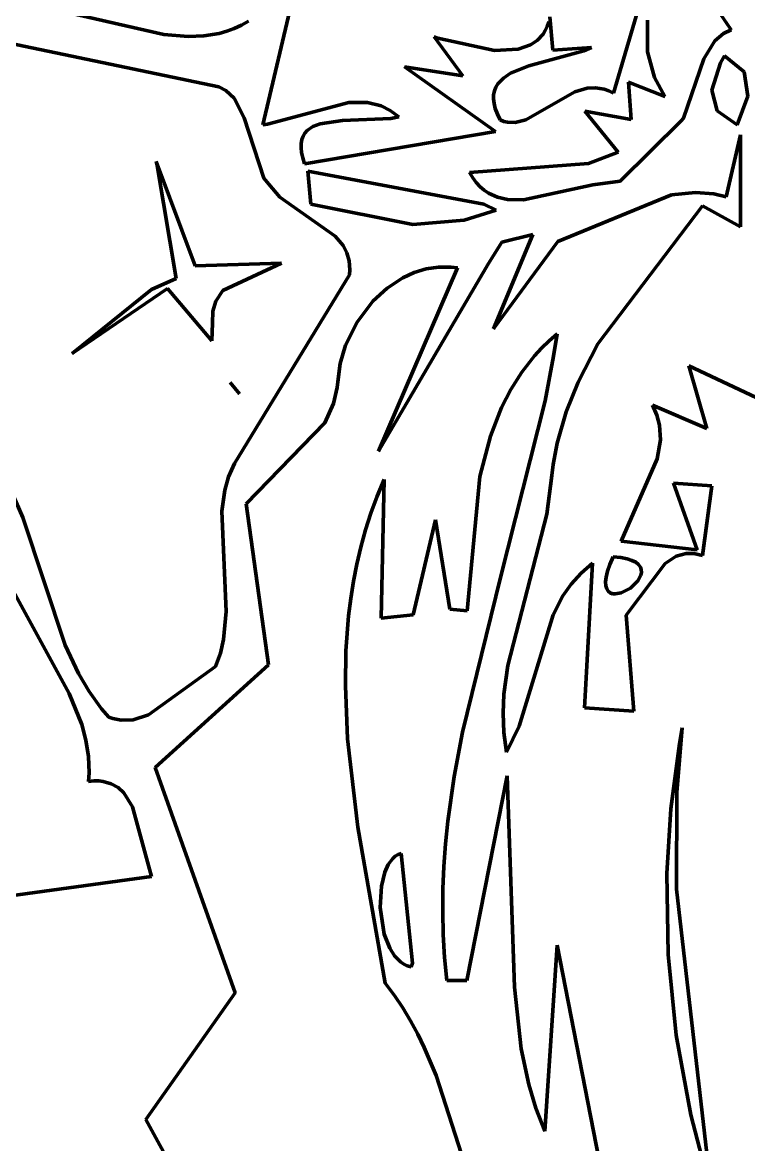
# Model space of a CAD drawing. Header units: millimetres. Extents: x 0 to 10.4, y 0 to 8.2.
# Drawn here: x 5.471 to 5.878, y 5.626 to 6.255 of the extents above; entities that cross this region are included whole.
import ezdxf

# ---------------------------------------------------------------- set-up
doc = ezdxf.new("R2010")
doc.units = ezdxf.units.MM
for name, color, linetype, lineweight in [('color#000000ff', 7, 'CONTINUOUS', 100), ('color#929292ff', 7, 'CONTINUOUS', 100), ('color#ffffffff', 7, 'CONTINUOUS', 100)]:
    doc.layers.add(name, color=color, linetype=linetype, lineweight=lineweight)

msp = doc.modelspace()

# ---------------------------------------------------------------- linework, layer by layer
at = {"layer": 'color#000000ff'}
for p, q in [((5.65213, 6.39398), (5.60578, 6.19757)), ((5.80245, 6.21537), (5.82843, 6.30346)), ((5.86847, 6.25088), (5.83955, 6.29364)), ((5.4904, 6.26183), (5.55029, 6.24829)), ((5.59375, 6.25347), (5.59777, 6.25575)), ((5.76536, 6.25274), (5.76621, 6.2553)), ((5.76683, 6.25814), (5.76845, 6.23947)), ((5.82154, 6.25635), (5.82157, 6.23853)), ((5.58105, 6.21895), (5.44271, 6.24776)), ((5.55029, 6.24829), (5.56382, 6.24712)), ((5.57265, 6.24745), (5.58127, 6.24887)), ((5.58127, 6.24887), (5.5855, 6.25005)), ((5.5855, 6.25005), (5.58966, 6.25158)), ((5.58966, 6.25158), (5.59375, 6.25347)), ((5.75978, 6.24496), (5.76297, 6.24837)), ((5.76297, 6.24837), (5.76427, 6.25043)), ((5.76427, 6.25043), (5.76536, 6.25274)), ((5.85929, 6.24479), (5.86425, 6.24877)), ((5.86425, 6.24877), (5.86847, 6.25088)), ((5.56382, 6.24712), (5.57265, 6.24745)), ((5.71805, 6.22508), (5.70189, 6.24698)), ((5.70189, 6.24698), (5.70398, 6.24625)), ((5.70398, 6.24625), (5.73576, 6.23927)), ((5.74905, 6.24006), (5.75591, 6.24242)), ((5.75591, 6.24242), (5.75978, 6.24496)), ((5.85312, 6.23459), (5.85929, 6.24479)), ((5.73576, 6.23927), (5.74905, 6.24006)), ((5.78586, 6.23912), (5.75495, 6.23066)), ((5.76845, 6.23947), (5.79011, 6.24105)), ((5.79011, 6.24105), (5.78586, 6.23912)), ((5.82157, 6.23853), (5.82547, 6.22416)), ((5.86471, 6.23637), (5.86254, 6.23241)), ((5.87578, 6.22727), (5.86471, 6.23637)), ((5.7363, 6.19385), (5.68534, 6.23004)), ((5.68534, 6.23004), (5.71805, 6.22508)), ((5.75495, 6.23066), (5.74476, 6.22649)), ((5.84183, 6.20141), (5.85312, 6.23459)), ((5.86254, 6.23241), (5.85765, 6.21698)), ((5.74072, 6.22379), (5.73765, 6.22056)), ((5.74476, 6.22649), (5.74072, 6.22379)), ((5.82547, 6.22416), (5.83127, 6.2135)), ((5.87781, 6.2137), (5.87578, 6.22727)), ((5.58502, 6.21681), (5.58105, 6.21895)), ((5.58963, 6.2126), (5.58502, 6.21681)), ((5.73574, 6.2167), (5.73528, 6.2145)), ((5.73654, 6.21871), (5.73574, 6.2167)), ((5.73765, 6.22056), (5.73654, 6.21871)), ((5.75341, 6.20032), (5.78086, 6.21613)), ((5.78086, 6.21613), (5.78772, 6.21813)), ((5.78772, 6.21813), (5.79246, 6.21838)), ((5.79246, 6.21838), (5.79737, 6.21753)), ((5.79737, 6.21753), (5.79988, 6.21662)), ((5.79988, 6.21662), (5.80245, 6.21537)), ((5.83127, 6.2135), (5.8109, 6.22158)), ((5.8109, 6.22158), (5.81242, 6.20059)), ((5.85765, 6.21698), (5.86077, 6.20539)), ((5.59531, 6.20147), (5.58963, 6.2126)), ((5.60838, 6.19789), (5.65403, 6.21015)), ((5.65403, 6.21015), (5.66454, 6.21019)), ((5.66454, 6.21019), (5.67219, 6.20822)), ((5.73528, 6.2145), (5.73519, 6.21211)), ((5.73519, 6.21211), (5.73549, 6.20952)), ((5.87189, 6.19765), (5.87781, 6.2137)), ((5.67219, 6.20822), (5.67716, 6.20573)), ((5.67716, 6.20573), (5.682, 6.20215)), ((5.73549, 6.20952), (5.7362, 6.20671)), ((5.7362, 6.20671), (5.73736, 6.20367)), ((5.73736, 6.20367), (5.73898, 6.2004)), ((5.81242, 6.20059), (5.78652, 6.20522)), ((5.78652, 6.20522), (5.80506, 6.18225)), ((5.86077, 6.20539), (5.87189, 6.19765)), ((5.60628, 6.16763), (5.59531, 6.20147)), ((5.60578, 6.19757), (5.60838, 6.19789)), ((5.63796, 6.19818), (5.63391, 6.1966)), ((5.65057, 6.19995), (5.63796, 6.19818)), ((5.67768, 6.20117), (5.65057, 6.19995)), ((5.682, 6.20215), (5.67768, 6.20117)), ((5.73898, 6.2004), (5.74106, 6.19955)), ((5.74106, 6.19955), (5.74314, 6.19902)), ((5.74314, 6.19902), (5.74726, 6.19882)), ((5.74726, 6.19882), (5.75341, 6.20032)), ((5.80617, 6.16607), (5.84056, 6.19977)), ((5.84056, 6.19977), (5.84183, 6.20141)), ((5.62843, 6.19124), (5.62773, 6.18935)), ((5.62942, 6.1929), (5.62843, 6.19124)), ((5.62925, 6.17571), (5.7363, 6.19385)), ((5.63068, 6.19434), (5.62942, 6.1929)), ((5.63391, 6.1966), (5.63068, 6.19434)), ((5.8738, 6.19196), (5.86568, 6.15723)), ((5.8737, 6.1405), (5.8738, 6.19196)), ((5.62734, 6.1872), (5.62727, 6.18478)), ((5.62727, 6.18478), (5.62755, 6.18207)), ((5.62773, 6.18935), (5.62734, 6.1872)), ((5.62755, 6.18207), (5.6282, 6.17905)), ((5.6282, 6.17905), (5.62925, 6.17571)), ((5.80506, 6.18225), (5.78841, 6.17601)), ((5.54642, 6.17475), (5.54586, 6.17697)), ((5.54586, 6.17697), (5.56775, 6.11846)), ((5.5572, 6.11149), (5.54642, 6.17475)), ((5.78841, 6.17601), (5.7217, 6.17091)), ((5.60908, 6.1643), (5.60628, 6.16763)), ((5.63099, 6.17167), (5.63279, 6.15308)), ((5.72986, 6.15314), (5.63099, 6.17167)), ((5.7217, 6.17091), (5.72353, 6.16785)), ((5.72353, 6.16785), (5.72551, 6.16518)), ((5.79101, 6.16395), (5.80617, 6.16607)), ((5.61526, 6.15697), (5.60908, 6.1643)), ((5.72551, 6.16518), (5.72763, 6.16289)), ((5.72763, 6.16289), (5.7299, 6.16095)), ((5.7299, 6.16095), (5.7323, 6.15933)), ((5.75202, 6.15552), (5.79101, 6.16395)), ((5.84846, 6.1597), (5.83505, 6.15827)), ((5.85872, 6.15887), (5.84846, 6.1597)), ((5.64631, 6.13518), (5.61526, 6.15697)), ((5.7323, 6.15933), (5.73746, 6.157)), ((5.73746, 6.157), (5.74303, 6.15575)), ((5.74303, 6.15575), (5.75202, 6.15552)), ((5.83505, 6.15827), (5.77127, 6.13217)), ((5.86568, 6.15723), (5.85872, 6.15887)), ((5.63279, 6.15308), (5.68999, 6.14169)), ((5.71874, 6.14409), (5.73664, 6.14976)), ((5.73664, 6.14976), (5.72986, 6.15314)), ((5.79379, 6.07478), (5.85243, 6.15214)), ((5.85243, 6.15214), (5.8737, 6.1405)), ((5.68999, 6.14169), (5.71874, 6.14409)), ((5.65081, 6.1299), (5.64631, 6.13518)), ((5.73524, 6.0832), (5.75721, 6.13613)), ((5.75721, 6.13613), (5.73981, 6.13181)), ((5.65295, 6.12587), (5.65081, 6.1299)), ((5.73981, 6.13181), (5.73244, 6.11984)), ((5.77127, 6.13217), (5.73524, 6.0832)), ((5.65425, 6.12134), (5.65295, 6.12587)), ((5.56775, 6.11846), (5.61634, 6.11999)), ((5.61634, 6.11999), (5.58343, 6.1047)), ((5.65459, 6.11624), (5.65425, 6.12134)), ((5.65435, 6.11344), (5.65459, 6.11624)), ((5.73244, 6.11984), (5.67075, 6.01468)), ((5.67075, 6.01468), (5.71503, 6.11737)), ((5.6974, 6.11685), (5.69073, 6.11482)), ((5.70432, 6.11788), (5.6974, 6.11685)), ((5.71142, 6.11783), (5.70432, 6.11788)), ((5.71503, 6.11737), (5.71142, 6.11783)), ((5.54335, 6.10523), (5.5572, 6.11149)), ((5.58985, 6.00775), (5.65435, 6.11344)), ((5.68436, 6.1119), (5.67545, 6.10603)), ((5.69073, 6.11482), (5.68436, 6.1119)), ((5.55237, 6.10589), (5.49872, 6.06942)), ((5.49872, 6.06942), (5.54335, 6.10523)), ((5.57722, 6.07654), (5.55237, 6.10589)), ((5.58343, 6.1047), (5.57939, 6.09868)), ((5.67545, 6.10603), (5.66749, 6.09866)), ((5.57939, 6.09868), (5.57774, 6.09308)), ((5.66749, 6.09866), (5.65864, 6.08703)), ((5.57774, 6.09308), (5.57752, 6.0864)), ((5.57752, 6.0864), (5.57722, 6.07654)), ((5.65864, 6.08703), (5.65217, 6.07401)), ((5.65217, 6.07401), (5.64913, 6.06378)), ((5.78265, 6.05341), (5.79379, 6.07478)), ((5.64913, 6.06378), (5.64782, 6.05349)), ((5.88257, 6.04466), (5.84471, 6.06249)), ((5.84471, 6.06249), (5.85481, 6.0274)), ((5.64782, 6.05349), (5.6475, 6.0503)), ((5.77596, 6.03665), (5.78265, 6.05341)), ((5.6475, 6.0503), (5.64544, 6.04134)), ((5.64544, 6.04134), (5.64049, 6.0306)), ((5.85481, 6.0274), (5.82436, 6.0405)), ((5.82436, 6.0405), (5.82689, 6.03479)), ((5.77097, 6.01919), (5.77596, 6.03665)), ((5.82689, 6.03479), (5.82837, 6.02919)), ((5.64049, 6.0306), (5.59651, 5.98502)), ((5.82837, 6.02919), (5.82887, 6.02099)), ((5.76871, 6.00714), (5.77097, 6.01919)), ((5.82887, 6.02099), (5.82697, 6.01035)), ((5.82697, 6.01035), (5.80685, 5.96413)), ((5.58661, 6.0003), (5.58985, 6.00775)), ((5.76793, 6.00098), (5.76871, 6.00714)), ((5.58442, 5.99268), (5.58661, 6.0003)), ((5.76508, 5.97935), (5.76793, 6.00098)), ((5.84953, 5.95922), (5.83623, 5.9966)), ((5.83623, 5.9966), (5.8576, 5.99528)), ((5.46423, 5.9933), (5.47116, 5.97748)), ((5.58275, 5.98097), (5.58442, 5.99268)), ((5.8576, 5.99528), (5.85243, 5.9562)), ((5.59651, 5.98502), (5.60891, 5.8948)), ((5.47116, 5.97748), (5.49496, 5.90587)), ((5.58513, 5.92472), (5.58275, 5.98097)), ((5.74319, 5.89443), (5.76508, 5.97935)), ((5.80685, 5.96413), (5.84953, 5.95922)), ((5.80242, 5.95547), (5.80054, 5.95108)), ((5.80663, 5.95503), (5.80242, 5.95547)), ((5.8101, 5.95433), (5.80663, 5.95503)), ((5.81288, 5.95342), (5.8101, 5.95433)), ((5.81503, 5.95231), (5.81288, 5.95342)), ((5.81658, 5.95105), (5.81503, 5.95231)), ((5.83771, 5.95583), (5.8315, 5.95173)), ((5.84332, 5.95722), (5.83771, 5.95583)), ((5.84762, 5.95717), (5.84332, 5.95722)), ((5.85243, 5.9562), (5.84762, 5.95717)), ((5.78429, 5.94617), (5.77879, 5.94004)), ((5.79081, 5.95178), (5.78429, 5.94617)), ((5.78758, 5.89429), (5.79081, 5.95178)), ((5.79923, 5.94728), (5.79843, 5.94404)), ((5.80054, 5.95108), (5.79923, 5.94728)), ((5.8315, 5.95173), (5.8097, 5.92272)), ((5.81759, 5.94967), (5.81658, 5.95105)), ((5.81811, 5.94819), (5.81759, 5.94967)), ((5.81786, 5.94508), (5.81818, 5.94665)), ((5.81818, 5.94665), (5.81811, 5.94819)), ((5.49709, 5.87878), (5.46238, 5.94253)), ((5.77879, 5.94004), (5.77417, 5.93346)), ((5.79843, 5.94404), (5.79811, 5.94134)), ((5.79811, 5.94134), (5.79822, 5.93914)), ((5.81198, 5.93786), (5.81621, 5.94197)), ((5.81621, 5.94197), (5.81786, 5.94508)), ((5.77417, 5.93346), (5.76863, 5.92287)), ((5.79822, 5.93914), (5.7987, 5.93741)), ((5.7987, 5.93741), (5.79951, 5.93612)), ((5.79951, 5.93612), (5.8006, 5.93524)), ((5.8006, 5.93524), (5.80191, 5.93473)), ((5.80191, 5.93473), (5.80342, 5.93458)), ((5.80342, 5.93458), (5.80678, 5.93517)), ((5.80678, 5.93517), (5.81198, 5.93786)), ((5.58379, 5.90903), (5.58513, 5.92472)), ((5.76863, 5.92287), (5.74957, 5.86053)), ((5.8097, 5.92272), (5.81388, 5.86891)), ((5.58197, 5.90139), (5.58379, 5.90903)), ((5.49496, 5.90587), (5.50234, 5.89004)), ((5.57917, 5.89392), (5.58197, 5.90139)), ((5.50234, 5.89004), (5.50831, 5.87991)), ((5.54173, 5.86685), (5.57917, 5.89392)), ((5.60891, 5.8948), (5.54539, 5.8372)), ((5.74104, 5.87841), (5.74319, 5.89443)), ((5.78625, 5.87081), (5.78758, 5.89429)), ((5.50416, 5.86145), (5.49709, 5.87878)), ((5.50831, 5.87991), (5.51533, 5.87019)), ((5.74056, 5.86765), (5.74104, 5.87841)), ((5.51533, 5.87019), (5.51929, 5.86552)), ((5.81388, 5.86891), (5.78625, 5.87081)), ((5.51929, 5.86552), (5.52166, 5.86472)), ((5.52166, 5.86472), (5.5263, 5.86382)), ((5.5263, 5.86382), (5.53306, 5.86408)), ((5.53306, 5.86408), (5.54173, 5.86685)), ((5.74102, 5.85681), (5.74056, 5.86765)), ((5.50656, 5.85257), (5.50416, 5.86145)), ((5.74957, 5.86053), (5.74254, 5.84588)), ((5.84113, 5.8595), (5.8381, 5.82325)), ((5.83951, 5.85045), (5.84113, 5.8595)), ((5.50799, 5.84351), (5.50656, 5.85257)), ((5.74254, 5.84588), (5.74102, 5.85681)), ((5.83468, 5.81418), (5.83951, 5.85045)), ((5.50831, 5.83422), (5.50799, 5.84351)), ((5.508, 5.82949), (5.50831, 5.83422)), ((5.54539, 5.8372), (5.59021, 5.71096)), ((5.51096, 5.82977), (5.508, 5.82949)), ((5.5137, 5.82976), (5.51096, 5.82977)), ((5.51624, 5.82948), (5.5137, 5.82976)), ((5.52075, 5.82817), (5.51624, 5.82948)), ((5.52457, 5.82596), (5.52075, 5.82817)), ((5.52778, 5.82297), (5.52457, 5.82596)), ((5.53267, 5.81512), (5.52778, 5.82297)), ((5.8381, 5.82325), (5.83795, 5.76901)), ((5.54335, 5.77622), (5.53267, 5.81512)), ((5.83242, 5.77783), (5.83468, 5.81418)), ((5.6801, 5.78751), (5.68168, 5.78847)), ((5.68168, 5.78847), (5.6834, 5.78909)), ((5.6834, 5.78909), (5.68969, 5.72758)), ((5.67419, 5.77853), (5.67615, 5.78286)), ((5.67615, 5.78286), (5.67865, 5.78624)), ((5.67865, 5.78624), (5.6801, 5.78751)), ((5.43187, 5.76095), (5.54335, 5.77622)), ((5.67228, 5.7707), (5.67419, 5.77853)), ((5.83313, 5.73245), (5.83242, 5.77783)), ((5.67163, 5.7588), (5.67228, 5.7707)), ((5.83795, 5.76901), (5.85754, 5.59824)), ((5.67392, 5.74384), (5.67163, 5.7588)), ((5.67696, 5.73602), (5.67392, 5.74384)), ((5.67969, 5.7317), (5.67696, 5.73602)), ((5.68298, 5.72833), (5.67969, 5.7317)), ((5.83763, 5.68727), (5.83313, 5.73245)), ((5.68483, 5.72706), (5.68298, 5.72833)), ((5.68683, 5.72611), (5.68483, 5.72706)), ((5.68897, 5.7255), (5.68683, 5.72611)), ((5.68969, 5.72758), (5.68897, 5.7255)), ((5.59021, 5.71096), (5.5402, 5.63993)), ((5.84582, 5.64248), (5.83763, 5.68727)), ((5.5402, 5.63993), (5.57291, 5.57969)), ((5.85754, 5.59824), (5.84582, 5.64248))]:
    msp.add_line(p, q, dxfattribs=at)
at = {"layer": 'color#929292ff'}
for p, q in [((5.76634, 6.07647), (5.77086, 6.08041)), ((5.77086, 6.08041), (5.76885, 6.06785)), ((5.75817, 6.06803), (5.76212, 6.07234)), ((5.76212, 6.07234), (5.76634, 6.07647)), ((5.75106, 6.05895), (5.75817, 6.06803)), ((5.76885, 6.06785), (5.76409, 6.04285)), ((5.74494, 6.04928), (5.75106, 6.05895)), ((5.58739, 6.0532), (5.59266, 6.04687)), ((5.59266, 6.04687), (5.58739, 6.0532)), ((5.73973, 6.03909), (5.74494, 6.04928)), ((5.76409, 6.04285), (5.7391, 5.94377)), ((5.73345, 6.02302), (5.73973, 6.03909)), ((5.72753, 6.00047), (5.73345, 6.02302)), ((5.66991, 5.98932), (5.67382, 5.99866)), ((5.67382, 5.99866), (5.67211, 5.921)), ((5.72044, 5.9251), (5.72753, 6.00047)), ((5.66645, 5.97991), (5.66991, 5.98932)), ((5.6634, 5.97043), (5.66645, 5.97991)), ((5.69011, 5.92282), (5.70259, 5.97622)), ((5.70259, 5.97622), (5.71077, 5.92601)), ((5.66076, 5.96089), (5.6634, 5.97043)), ((5.65851, 5.9513), (5.66076, 5.96089)), ((5.65662, 5.94166), (5.65851, 5.9513)), ((5.65509, 5.93197), (5.65662, 5.94166)), ((5.7391, 5.94377), (5.71773, 5.85713)), ((5.65389, 5.92224), (5.65509, 5.93197)), ((5.65242, 5.90267), (5.65389, 5.92224)), ((5.67211, 5.921), (5.69011, 5.92282)), ((5.71077, 5.92601), (5.72044, 5.9251)), ((5.65207, 5.88299), (5.65242, 5.90267)), ((5.65334, 5.85334), (5.65207, 5.88299)), ((5.65907, 5.80387), (5.65334, 5.85334)), ((5.71773, 5.85713), (5.71313, 5.83219)), ((5.72026, 5.71791), (5.74293, 5.8326)), ((5.74293, 5.8326), (5.74698, 5.71402)), ((5.71313, 5.83219), (5.70961, 5.80711)), ((5.6744, 5.7163), (5.65907, 5.80387)), ((5.70961, 5.80711), (5.70832, 5.7945)), ((5.68168, 5.78847), (5.6801, 5.78751)), ((5.6834, 5.78909), (5.68168, 5.78847)), ((5.68969, 5.72758), (5.6834, 5.78909)), ((5.70832, 5.7945), (5.70739, 5.78185)), ((5.67615, 5.78286), (5.67419, 5.77853)), ((5.67865, 5.78624), (5.67615, 5.78286)), ((5.6801, 5.78751), (5.67865, 5.78624)), ((5.67419, 5.77853), (5.67228, 5.7707)), ((5.70739, 5.78185), (5.70684, 5.76915)), ((5.67228, 5.7707), (5.67163, 5.7588)), ((5.70684, 5.76915), (5.7067, 5.75639)), ((5.67163, 5.7588), (5.67392, 5.74384)), ((5.7067, 5.75639), (5.70699, 5.74358)), ((5.67392, 5.74384), (5.67696, 5.73602)), ((5.70699, 5.74358), (5.70776, 5.7307)), ((5.67696, 5.73602), (5.67969, 5.7317)), ((5.67969, 5.7317), (5.68298, 5.72833)), ((5.76402, 5.63332), (5.77098, 5.73762)), ((5.77098, 5.73762), (5.81477, 5.51346)), ((5.68298, 5.72833), (5.68483, 5.72706)), ((5.68483, 5.72706), (5.68683, 5.72611)), ((5.68683, 5.72611), (5.68897, 5.7255)), ((5.68897, 5.7255), (5.68969, 5.72758)), ((5.70776, 5.7307), (5.70901, 5.71775)), ((5.67957, 5.70951), (5.6744, 5.7163)), ((5.70901, 5.71775), (5.72026, 5.71791)), ((5.74698, 5.71402), (5.75067, 5.67961)), ((5.68432, 5.70248), (5.67957, 5.70951)), ((5.68868, 5.69524), (5.68432, 5.70248)), ((5.69269, 5.6878), (5.68868, 5.69524)), ((5.69638, 5.68018), (5.69269, 5.6878)), ((5.70298, 5.66451), (5.69638, 5.68018)), ((5.75067, 5.67961), (5.75497, 5.65945)), ((5.72673, 5.5909), (5.70298, 5.66451)), ((5.75497, 5.65945), (5.75897, 5.64626)), ((5.75897, 5.64626), (5.76402, 5.63332))]:
    msp.add_line(p, q, dxfattribs=at)
at = {"layer": 'color#ffffffff'}
for p, q in [((5.60578, 6.19757), (5.65213, 6.39398)), ((5.82843, 6.30346), (5.80245, 6.21537)), ((5.83955, 6.29364), (5.86847, 6.25088)), ((5.55029, 6.24829), (5.4904, 6.26183)), ((5.59777, 6.25575), (5.59375, 6.25347)), ((5.76621, 6.2553), (5.76536, 6.25274)), ((5.76845, 6.23947), (5.76683, 6.25814)), ((5.82157, 6.23853), (5.82154, 6.25635)), ((5.44271, 6.24776), (5.58105, 6.21895)), ((5.56382, 6.24712), (5.55029, 6.24829)), ((5.58127, 6.24887), (5.57265, 6.24745)), ((5.5855, 6.25005), (5.58127, 6.24887)), ((5.58966, 6.25158), (5.5855, 6.25005)), ((5.59375, 6.25347), (5.58966, 6.25158)), ((5.76297, 6.24837), (5.75978, 6.24496)), ((5.76427, 6.25043), (5.76297, 6.24837)), ((5.76536, 6.25274), (5.76427, 6.25043)), ((5.86425, 6.24877), (5.85929, 6.24479)), ((5.86847, 6.25088), (5.86425, 6.24877)), ((5.57265, 6.24745), (5.56382, 6.24712)), ((5.70398, 6.24625), (5.70189, 6.24698)), ((5.70189, 6.24698), (5.71805, 6.22508)), ((5.73576, 6.23927), (5.70398, 6.24625)), ((5.75591, 6.24242), (5.74905, 6.24006)), ((5.75978, 6.24496), (5.75591, 6.24242)), ((5.85929, 6.24479), (5.85312, 6.23459)), ((5.74905, 6.24006), (5.73576, 6.23927)), ((5.75495, 6.23066), (5.78586, 6.23912)), ((5.79011, 6.24105), (5.76845, 6.23947)), ((5.78586, 6.23912), (5.79011, 6.24105)), ((5.82547, 6.22416), (5.82157, 6.23853)), ((5.86254, 6.23241), (5.86471, 6.23637)), ((5.86471, 6.23637), (5.87578, 6.22727)), ((5.71805, 6.22508), (5.68534, 6.23004)), ((5.68534, 6.23004), (5.7363, 6.19385)), ((5.74476, 6.22649), (5.75495, 6.23066)), ((5.85312, 6.23459), (5.84183, 6.20141)), ((5.85765, 6.21698), (5.86254, 6.23241)), ((5.73765, 6.22056), (5.74072, 6.22379)), ((5.74072, 6.22379), (5.74476, 6.22649)), ((5.83127, 6.2135), (5.82547, 6.22416)), ((5.87578, 6.22727), (5.87781, 6.2137)), ((5.58105, 6.21895), (5.58502, 6.21681)), ((5.58502, 6.21681), (5.58963, 6.2126)), ((5.73528, 6.2145), (5.73574, 6.2167)), ((5.73574, 6.2167), (5.73654, 6.21871)), ((5.73654, 6.21871), (5.73765, 6.22056)), ((5.78086, 6.21613), (5.75341, 6.20032)), ((5.78772, 6.21813), (5.78086, 6.21613)), ((5.79246, 6.21838), (5.78772, 6.21813)), ((5.79737, 6.21753), (5.79246, 6.21838)), ((5.79988, 6.21662), (5.79737, 6.21753)), ((5.80245, 6.21537), (5.79988, 6.21662)), ((5.81242, 6.20059), (5.8109, 6.22158)), ((5.8109, 6.22158), (5.83127, 6.2135)), ((5.86077, 6.20539), (5.85765, 6.21698)), ((5.58963, 6.2126), (5.59531, 6.20147)), ((5.65403, 6.21015), (5.60838, 6.19789)), ((5.66454, 6.21019), (5.65403, 6.21015)), ((5.67219, 6.20822), (5.66454, 6.21019)), ((5.73519, 6.21211), (5.73528, 6.2145)), ((5.73549, 6.20952), (5.73519, 6.21211)), ((5.87781, 6.2137), (5.87189, 6.19765)), ((5.67716, 6.20573), (5.67219, 6.20822)), ((5.682, 6.20215), (5.67716, 6.20573)), ((5.7362, 6.20671), (5.73549, 6.20952)), ((5.73736, 6.20367), (5.7362, 6.20671)), ((5.73898, 6.2004), (5.73736, 6.20367)), ((5.80506, 6.18225), (5.78652, 6.20522)), ((5.78652, 6.20522), (5.81242, 6.20059)), ((5.87189, 6.19765), (5.86077, 6.20539)), ((5.59531, 6.20147), (5.60628, 6.16763)), ((5.60838, 6.19789), (5.60578, 6.19757)), ((5.63391, 6.1966), (5.63796, 6.19818)), ((5.63796, 6.19818), (5.65057, 6.19995)), ((5.65057, 6.19995), (5.67768, 6.20117)), ((5.67768, 6.20117), (5.682, 6.20215)), ((5.74106, 6.19955), (5.73898, 6.2004)), ((5.74314, 6.19902), (5.74106, 6.19955)), ((5.74726, 6.19882), (5.74314, 6.19902)), ((5.75341, 6.20032), (5.74726, 6.19882)), ((5.84056, 6.19977), (5.80617, 6.16607)), ((5.84183, 6.20141), (5.84056, 6.19977)), ((5.62773, 6.18935), (5.62843, 6.19124)), ((5.62843, 6.19124), (5.62942, 6.1929)), ((5.7363, 6.19385), (5.62925, 6.17571)), ((5.62942, 6.1929), (5.63068, 6.19434)), ((5.63068, 6.19434), (5.63391, 6.1966)), ((5.86568, 6.15723), (5.8738, 6.19196)), ((5.8738, 6.19196), (5.8737, 6.1405)), ((5.62727, 6.18478), (5.62734, 6.1872)), ((5.62755, 6.18207), (5.62727, 6.18478)), ((5.62734, 6.1872), (5.62773, 6.18935)), ((5.6282, 6.17905), (5.62755, 6.18207)), ((5.62925, 6.17571), (5.6282, 6.17905)), ((5.78841, 6.17601), (5.80506, 6.18225)), ((5.56775, 6.11846), (5.54586, 6.17697)), ((5.54586, 6.17697), (5.54642, 6.17475)), ((5.54642, 6.17475), (5.5572, 6.11149)), ((5.7217, 6.17091), (5.78841, 6.17601)), ((5.60628, 6.16763), (5.60908, 6.1643)), ((5.63099, 6.17167), (5.72986, 6.15314)), ((5.63279, 6.15308), (5.63099, 6.17167)), ((5.72353, 6.16785), (5.7217, 6.17091)), ((5.72551, 6.16518), (5.72353, 6.16785)), ((5.80617, 6.16607), (5.79101, 6.16395)), ((5.60908, 6.1643), (5.61526, 6.15697)), ((5.72763, 6.16289), (5.72551, 6.16518)), ((5.7299, 6.16095), (5.72763, 6.16289)), ((5.7323, 6.15933), (5.7299, 6.16095)), ((5.79101, 6.16395), (5.75202, 6.15552)), ((5.83505, 6.15827), (5.84846, 6.1597)), ((5.84846, 6.1597), (5.85872, 6.15887)), ((5.61526, 6.15697), (5.64631, 6.13518)), ((5.73746, 6.157), (5.7323, 6.15933)), ((5.74303, 6.15575), (5.73746, 6.157)), ((5.75202, 6.15552), (5.74303, 6.15575)), ((5.77127, 6.13217), (5.83505, 6.15827)), ((5.85872, 6.15887), (5.86568, 6.15723)), ((5.68999, 6.14169), (5.63279, 6.15308)), ((5.73664, 6.14976), (5.71874, 6.14409)), ((5.72986, 6.15314), (5.73664, 6.14976)), ((5.85243, 6.15214), (5.79379, 6.07478)), ((5.8737, 6.1405), (5.85243, 6.15214)), ((5.71874, 6.14409), (5.68999, 6.14169)), ((5.64631, 6.13518), (5.65081, 6.1299)), ((5.75721, 6.13613), (5.73524, 6.0832)), ((5.73981, 6.13181), (5.75721, 6.13613)), ((5.65081, 6.1299), (5.65295, 6.12587)), ((5.73244, 6.11984), (5.73981, 6.13181)), ((5.73524, 6.0832), (5.77127, 6.13217)), ((5.65295, 6.12587), (5.65425, 6.12134)), ((5.61634, 6.11999), (5.56775, 6.11846)), ((5.58343, 6.1047), (5.61634, 6.11999)), ((5.65425, 6.12134), (5.65459, 6.11624)), ((5.65459, 6.11624), (5.65435, 6.11344)), ((5.67075, 6.01468), (5.73244, 6.11984)), ((5.71503, 6.11737), (5.67075, 6.01468)), ((5.69073, 6.11482), (5.6974, 6.11685)), ((5.6974, 6.11685), (5.70432, 6.11788)), ((5.70432, 6.11788), (5.71142, 6.11783)), ((5.71142, 6.11783), (5.71503, 6.11737)), ((5.5572, 6.11149), (5.54335, 6.10523)), ((5.65435, 6.11344), (5.58985, 6.00775)), ((5.67545, 6.10603), (5.68436, 6.1119)), ((5.68436, 6.1119), (5.69073, 6.11482)), ((5.49872, 6.06942), (5.55237, 6.10589)), ((5.54335, 6.10523), (5.49872, 6.06942)), ((5.55237, 6.10589), (5.57722, 6.07654)), ((5.57939, 6.09868), (5.58343, 6.1047)), ((5.66749, 6.09866), (5.67545, 6.10603)), ((5.57774, 6.09308), (5.57939, 6.09868)), ((5.65864, 6.08703), (5.66749, 6.09866)), ((5.57752, 6.0864), (5.57774, 6.09308)), ((5.57722, 6.07654), (5.57752, 6.0864)), ((5.65217, 6.07401), (5.65864, 6.08703)), ((5.77086, 6.08041), (5.76634, 6.07647)), ((5.76885, 6.06785), (5.77086, 6.08041)), ((5.64913, 6.06378), (5.65217, 6.07401)), ((5.76212, 6.07234), (5.75817, 6.06803)), ((5.76634, 6.07647), (5.76212, 6.07234)), ((5.79379, 6.07478), (5.78265, 6.05341)), ((5.75817, 6.06803), (5.75106, 6.05895)), ((5.76409, 6.04285), (5.76885, 6.06785)), ((5.64782, 6.05349), (5.64913, 6.06378)), ((5.75106, 6.05895), (5.74494, 6.04928)), ((5.85481, 6.0274), (5.84471, 6.06249)), ((5.84471, 6.06249), (5.88257, 6.04466)), ((5.58739, 6.0532), (5.59266, 6.04687)), ((5.59266, 6.04687), (5.58739, 6.0532)), ((5.6475, 6.0503), (5.64782, 6.05349)), ((5.78265, 6.05341), (5.77596, 6.03665)), ((5.64544, 6.04134), (5.6475, 6.0503)), ((5.74494, 6.04928), (5.73973, 6.03909)), ((5.64049, 6.0306), (5.64544, 6.04134)), ((5.7391, 5.94377), (5.76409, 6.04285)), ((5.82689, 6.03479), (5.82436, 6.0405)), ((5.82436, 6.0405), (5.85481, 6.0274)), ((5.73973, 6.03909), (5.73345, 6.02302)), ((5.77596, 6.03665), (5.77097, 6.01919)), ((5.82837, 6.02919), (5.82689, 6.03479)), ((5.59651, 5.98502), (5.64049, 6.0306)), ((5.82887, 6.02099), (5.82837, 6.02919)), ((5.73345, 6.02302), (5.72753, 6.00047)), ((5.77097, 6.01919), (5.76871, 6.00714)), ((5.82697, 6.01035), (5.82887, 6.02099)), ((5.80685, 5.96413), (5.82697, 6.01035)), ((5.58985, 6.00775), (5.58661, 6.0003)), ((5.76871, 6.00714), (5.76793, 6.00098)), ((5.58661, 6.0003), (5.58442, 5.99268)), ((5.67382, 5.99866), (5.66991, 5.98932)), ((5.67211, 5.921), (5.67382, 5.99866)), ((5.72753, 6.00047), (5.72044, 5.9251)), ((5.76793, 6.00098), (5.76508, 5.97935)), ((5.8576, 5.99528), (5.83623, 5.9966)), ((5.83623, 5.9966), (5.84953, 5.95922)), ((5.47116, 5.97748), (5.46423, 5.9933)), ((5.58442, 5.99268), (5.58275, 5.98097)), ((5.85243, 5.9562), (5.8576, 5.99528)), ((5.60891, 5.8948), (5.59651, 5.98502)), ((5.66991, 5.98932), (5.66645, 5.97991)), ((5.49496, 5.90587), (5.47116, 5.97748)), ((5.58275, 5.98097), (5.58513, 5.92472)), ((5.66645, 5.97991), (5.6634, 5.97043)), ((5.76508, 5.97935), (5.74319, 5.89443)), ((5.70259, 5.97622), (5.69011, 5.92282)), ((5.71077, 5.92601), (5.70259, 5.97622)), ((5.6634, 5.97043), (5.66076, 5.96089)), ((5.66076, 5.96089), (5.65851, 5.9513)), ((5.84953, 5.95922), (5.80685, 5.96413)), ((5.80054, 5.95108), (5.80242, 5.95547)), ((5.80242, 5.95547), (5.80663, 5.95503)), ((5.80663, 5.95503), (5.8101, 5.95433)), ((5.8101, 5.95433), (5.81288, 5.95342)), ((5.81288, 5.95342), (5.81503, 5.95231)), ((5.81503, 5.95231), (5.81658, 5.95105)), ((5.8315, 5.95173), (5.83771, 5.95583)), ((5.83771, 5.95583), (5.84332, 5.95722)), ((5.84332, 5.95722), (5.84762, 5.95717)), ((5.84762, 5.95717), (5.85243, 5.9562)), ((5.65851, 5.9513), (5.65662, 5.94166)), ((5.77879, 5.94004), (5.78429, 5.94617)), ((5.78429, 5.94617), (5.79081, 5.95178)), ((5.79081, 5.95178), (5.78758, 5.89429)), ((5.79843, 5.94404), (5.79923, 5.94728)), ((5.79923, 5.94728), (5.80054, 5.95108)), ((5.8097, 5.92272), (5.8315, 5.95173)), ((5.81658, 5.95105), (5.81759, 5.94967)), ((5.81759, 5.94967), (5.81811, 5.94819)), ((5.81818, 5.94665), (5.81786, 5.94508)), ((5.81811, 5.94819), (5.81818, 5.94665)), ((5.46238, 5.94253), (5.49709, 5.87878)), ((5.65662, 5.94166), (5.65509, 5.93197)), ((5.71773, 5.85713), (5.7391, 5.94377)), ((5.77417, 5.93346), (5.77879, 5.94004)), ((5.79811, 5.94134), (5.79843, 5.94404)), ((5.79822, 5.93914), (5.79811, 5.94134)), ((5.81621, 5.94197), (5.81198, 5.93786)), ((5.81786, 5.94508), (5.81621, 5.94197)), ((5.76863, 5.92287), (5.77417, 5.93346)), ((5.7987, 5.93741), (5.79822, 5.93914)), ((5.79951, 5.93612), (5.7987, 5.93741)), ((5.8006, 5.93524), (5.79951, 5.93612)), ((5.80191, 5.93473), (5.8006, 5.93524)), ((5.80342, 5.93458), (5.80191, 5.93473)), ((5.80678, 5.93517), (5.80342, 5.93458)), ((5.81198, 5.93786), (5.80678, 5.93517)), ((5.65509, 5.93197), (5.65389, 5.92224)), ((5.58513, 5.92472), (5.58379, 5.90903)), ((5.65389, 5.92224), (5.65242, 5.90267)), ((5.69011, 5.92282), (5.67211, 5.921)), ((5.72044, 5.9251), (5.71077, 5.92601)), ((5.74957, 5.86053), (5.76863, 5.92287)), ((5.81388, 5.86891), (5.8097, 5.92272)), ((5.58379, 5.90903), (5.58197, 5.90139)), ((5.50234, 5.89004), (5.49496, 5.90587)), ((5.65242, 5.90267), (5.65207, 5.88299)), ((5.58197, 5.90139), (5.57917, 5.89392)), ((5.50831, 5.87991), (5.50234, 5.89004)), ((5.57917, 5.89392), (5.54173, 5.86685)), ((5.54539, 5.8372), (5.60891, 5.8948)), ((5.74319, 5.89443), (5.74104, 5.87841)), ((5.78758, 5.89429), (5.78625, 5.87081)), ((5.65207, 5.88299), (5.65334, 5.85334)), ((5.49709, 5.87878), (5.50416, 5.86145)), ((5.51533, 5.87019), (5.50831, 5.87991)), ((5.74104, 5.87841), (5.74056, 5.86765)), ((5.51929, 5.86552), (5.51533, 5.87019)), ((5.78625, 5.87081), (5.81388, 5.86891)), ((5.52166, 5.86472), (5.51929, 5.86552)), ((5.5263, 5.86382), (5.52166, 5.86472)), ((5.53306, 5.86408), (5.5263, 5.86382)), ((5.54173, 5.86685), (5.53306, 5.86408)), ((5.74056, 5.86765), (5.74102, 5.85681)), ((5.50416, 5.86145), (5.50656, 5.85257)), ((5.74254, 5.84588), (5.74957, 5.86053)), ((5.8381, 5.82325), (5.84113, 5.8595)), ((5.84113, 5.8595), (5.83951, 5.85045)), ((5.50656, 5.85257), (5.50799, 5.84351)), ((5.65334, 5.85334), (5.65907, 5.80387)), ((5.71313, 5.83219), (5.71773, 5.85713)), ((5.74102, 5.85681), (5.74254, 5.84588)), ((5.83951, 5.85045), (5.83468, 5.81418)), ((5.50799, 5.84351), (5.50831, 5.83422)), ((5.50831, 5.83422), (5.508, 5.82949)), ((5.59021, 5.71096), (5.54539, 5.8372)), ((5.74293, 5.8326), (5.72026, 5.71791)), ((5.74698, 5.71402), (5.74293, 5.8326)), ((5.508, 5.82949), (5.51096, 5.82977)), ((5.51096, 5.82977), (5.5137, 5.82976)), ((5.5137, 5.82976), (5.51624, 5.82948)), ((5.51624, 5.82948), (5.52075, 5.82817)), ((5.52075, 5.82817), (5.52457, 5.82596)), ((5.70961, 5.80711), (5.71313, 5.83219)), ((5.52457, 5.82596), (5.52778, 5.82297)), ((5.52778, 5.82297), (5.53267, 5.81512)), ((5.83795, 5.76901), (5.8381, 5.82325)), ((5.53267, 5.81512), (5.54335, 5.77622)), ((5.83468, 5.81418), (5.83242, 5.77783)), ((5.65907, 5.80387), (5.6744, 5.7163)), ((5.70832, 5.7945), (5.70961, 5.80711)), ((5.70739, 5.78185), (5.70832, 5.7945)), ((5.54335, 5.77622), (5.43187, 5.76095)), ((5.70684, 5.76915), (5.70739, 5.78185)), ((5.83242, 5.77783), (5.83313, 5.73245)), ((5.7067, 5.75639), (5.70684, 5.76915)), ((5.85754, 5.59824), (5.83795, 5.76901)), ((5.70699, 5.74358), (5.7067, 5.75639)), ((5.70776, 5.7307), (5.70699, 5.74358)), ((5.77098, 5.73762), (5.76402, 5.63332)), ((5.81477, 5.51346), (5.77098, 5.73762)), ((5.83313, 5.73245), (5.83763, 5.68727)), ((5.70901, 5.71775), (5.70776, 5.7307)), ((5.6744, 5.7163), (5.67957, 5.70951)), ((5.72026, 5.71791), (5.70901, 5.71775)), ((5.75067, 5.67961), (5.74698, 5.71402)), ((5.5402, 5.63993), (5.59021, 5.71096)), ((5.67957, 5.70951), (5.68432, 5.70248)), ((5.68432, 5.70248), (5.68868, 5.69524)), ((5.68868, 5.69524), (5.69269, 5.6878)), ((5.69269, 5.6878), (5.69638, 5.68018)), ((5.83763, 5.68727), (5.84582, 5.64248)), ((5.69638, 5.68018), (5.70298, 5.66451)), ((5.75497, 5.65945), (5.75067, 5.67961)), ((5.70298, 5.66451), (5.72673, 5.5909)), ((5.75897, 5.64626), (5.75497, 5.65945)), ((5.76402, 5.63332), (5.75897, 5.64626)), ((5.57291, 5.57969), (5.5402, 5.63993)), ((5.84582, 5.64248), (5.85754, 5.59824))]:
    msp.add_line(p, q, dxfattribs=at)

doc.saveas('drawing.dxf')
